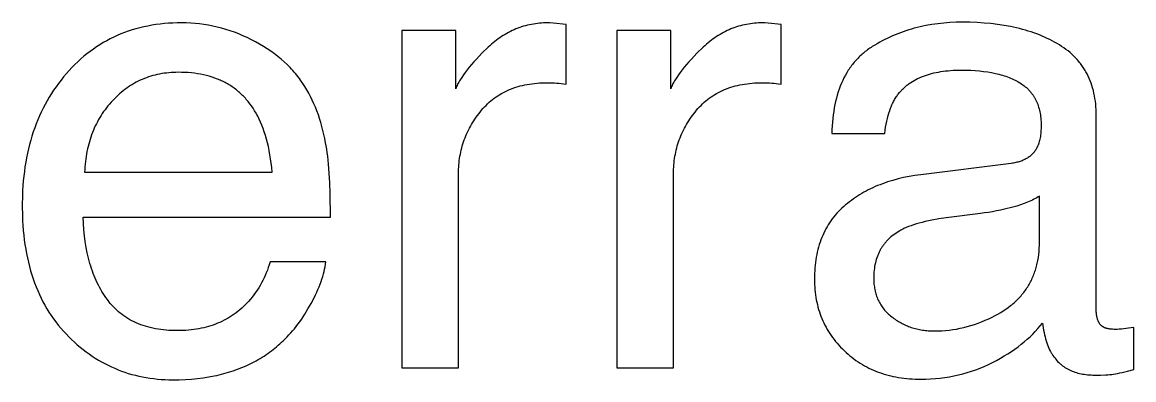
# Model space of a CAD drawing. Header units: metres. Extents: x 0 to 2861, y -1 to 1496.
# Drawn here: x 9.688 to 10.408, y 32.088 to 32.32 of the extents above; entities that cross this region are included whole.
import ezdxf

# ---------------------------------------------------------------- set-up
doc = ezdxf.new("R2010")
doc.units = ezdxf.units.M
doc.layers.add('Default', color=18, linetype='Continuous')

msp = doc.modelspace()

# ---------------------------------------------------------------- linework, layer by layer
at = {"layer": 'Default'}
for points in [[(9.79164, 32.3198), (9.78877, 32.31977), (9.78594, 32.31968), (9.78314, 32.31951), (9.78038, 32.31929), (9.77765, 32.319), (9.77495, 32.31865), (9.77229, 32.31823), (9.76966, 32.31775), (9.76707, 32.3172), (9.76451, 32.31659), (9.76199, 32.31592), (9.7595, 32.31518), (9.75704, 32.31438), (9.75462, 32.31351), (9.75223, 32.31258), (9.74988, 32.31158), (9.74756, 32.31052), (9.74528, 32.3094), (9.74303, 32.30821), (9.74081, 32.30696), (9.73863, 32.30564), (9.73648, 32.30426), (9.73437, 32.30282), (9.73229, 32.30131), (9.73025, 32.29974), (9.72824, 32.2981), (9.72626, 32.2964), (9.72432, 32.29463), (9.72241, 32.2928), (9.72054, 32.29091), (9.7187, 32.28895), (9.7169, 32.28692), (9.71514, 32.28485), (9.71344, 32.28274), (9.71179, 32.28059), (9.7102, 32.27839), (9.70866, 32.27617), (9.70718, 32.2739), (9.70576, 32.27159), (9.70439, 32.26925), (9.70308, 32.26686), (9.70182, 32.26444), (9.70062, 32.26198), (9.69947, 32.25948), (9.69839, 32.25694), (9.69735, 32.25436), (9.69638, 32.25175), (9.69545, 32.24909), (9.69459, 32.2464), (9.69378, 32.24367), (9.69303, 32.2409), (9.69233, 32.23809), (9.69168, 32.23524), (9.6911, 32.23235), (9.69057, 32.22943), (9.69009, 32.22646), (9.68967, 32.22346), (9.68931, 32.22042), (9.689, 32.21734), (9.68875, 32.21422), (9.68856, 32.21106), (9.68842, 32.20786), (9.68831, 32.20136), (9.68842, 32.19476), (9.68856, 32.19153), (9.68875, 32.18835), (9.689, 32.18522), (9.6893, 32.18213), (9.68966, 32.17909), (9.69008, 32.17609), (9.69055, 32.17314), (9.69108, 32.17024), (9.69166, 32.16738), (9.6923, 32.16457), (9.69299, 32.16181), (9.69374, 32.15909), (9.69454, 32.15642), (9.6954, 32.1538), (9.69632, 32.15122), (9.69729, 32.14869), (9.69831, 32.14621), (9.6994, 32.14377), (9.70053, 32.14138), (9.70172, 32.13903), (9.70297, 32.13673), (9.70427, 32.13448), (9.70563, 32.13227), (9.70705, 32.13012), (9.70852, 32.128), (9.71004, 32.12594), (9.71162, 32.12392), (9.71326, 32.12194), (9.71495, 32.12002), (9.71669, 32.11814), (9.71848, 32.11631), (9.72029, 32.11454), (9.72213, 32.11283), (9.72398, 32.11117), (9.72587, 32.10958), (9.72778, 32.10804), (9.72971, 32.10656), (9.73167, 32.10514), (9.73365, 32.10377), (9.73565, 32.10247), (9.73768, 32.10122), (9.73974, 32.10003), (9.74181, 32.0989), (9.74392, 32.09782), (9.74604, 32.09681), (9.74819, 32.09585), (9.75037, 32.09495), (9.75257, 32.09411), (9.75479, 32.09333), (9.75704, 32.0926), (9.75932, 32.09193), (9.76161, 32.09132), (9.76393, 32.09077), (9.76628, 32.09028), (9.76865, 32.08984), (9.77105, 32.08947), (9.77346, 32.08915), (9.77591, 32.08889), (9.77838, 32.08868), (9.78087, 32.08854), (9.78338, 32.08845), (9.78592, 32.08842), (9.79006, 32.08847), (9.79408, 32.08863), (9.798, 32.08888), (9.8018, 32.08924), (9.8055, 32.0897), (9.80909, 32.09026), (9.81257, 32.09092), (9.81427, 32.09129), (9.819, 32.09245), (9.822, 32.09328), (9.82493, 32.09421), (9.8278, 32.09521), (9.83061, 32.0963), (9.83336, 32.09747), (9.83604, 32.09873), (9.83866, 32.10006), (9.83995, 32.10076), (9.84122, 32.10148), (9.84248, 32.10222), (9.84372, 32.10299), (9.84495, 32.10377), (9.84616, 32.10457), (9.84735, 32.1054), (9.84853, 32.10624), (9.84969, 32.10711), (9.85084, 32.10799), (9.85197, 32.1089), (9.85309, 32.10983), (9.85419, 32.11078), (9.85528, 32.11174), (9.85635, 32.11273), (9.8574, 32.11375)], [(9.88477, 32.242), (9.88428, 32.24473), (9.88373, 32.24742), (9.88313, 32.25007), (9.88247, 32.25268), (9.88175, 32.25524), (9.88098, 32.25776), (9.88014, 32.26024), (9.87925, 32.26267), (9.87831, 32.26506), (9.8773, 32.26741), (9.87624, 32.26972), (9.87512, 32.27198), (9.87394, 32.2742), (9.8727, 32.27637), (9.87141, 32.2785), (9.87006, 32.28059), (9.86859, 32.28274), (9.86783, 32.28379), (9.86704, 32.28483), (9.86623, 32.28586), (9.86541, 32.28688), (9.86456, 32.28788), (9.86369, 32.28887), (9.86281, 32.28985), (9.8619, 32.29081), (9.86097, 32.29177), (9.86002, 32.29271), (9.85806, 32.29455), (9.85602, 32.29634), (9.8539, 32.29809), (9.8517, 32.29978), (9.84942, 32.30142), (9.84705, 32.30301), (9.8446, 32.30455), (9.84208, 32.30605), (9.83947, 32.30749), (9.83677, 32.30888), (9.83404, 32.3102), (9.83129, 32.31144), (9.82853, 32.31259), (9.82576, 32.31366), (9.82298, 32.31464), (9.82019, 32.31554), (9.81738, 32.31635), (9.81457, 32.31707), (9.81174, 32.31771), (9.8089, 32.31827), (9.80605, 32.31874), (9.80319, 32.31912), (9.80032, 32.31942), (9.79744, 32.31963), (9.79455, 32.31976), (9.79164, 32.3198)], [(10.04059, 32.31878), (10.03221, 32.3196), (10.03012, 32.31975), (10.02934, 32.31979), (10.02902, 32.3198), (10.02874, 32.3198), (10.02738, 32.31979), (10.02603, 32.31974), (10.02469, 32.31966), (10.02336, 32.31956), (10.02204, 32.31942), (10.02073, 32.31925), (10.01943, 32.31905), (10.01814, 32.31881), (10.01685, 32.31855), (10.01558, 32.31826), (10.01432, 32.31793), (10.01307, 32.31758), (10.01183, 32.31719), (10.0106, 32.31677), (10.00938, 32.31633), (10.00817, 32.31585), (10.00697, 32.31534), (10.00577, 32.3148), (10.00459, 32.31422), (10.00342, 32.31362), (10.00226, 32.31299), (10.00111, 32.31232), (9.99997, 32.31163), (9.99884, 32.3109), (9.99772, 32.31014), (9.9966, 32.30936), (9.9955, 32.30854), (9.99441, 32.30769), (9.99333, 32.30681), (9.99226, 32.30589), (9.9912, 32.30495), (9.99014, 32.30398), (9.98615, 32.30009), (9.98255, 32.29636), (9.98089, 32.29455), (9.97934, 32.29278), (9.97788, 32.29105), (9.97651, 32.28935), (9.97525, 32.28769), (9.97408, 32.28607), (9.97301, 32.28448), (9.97203, 32.28294), (9.97158, 32.28218), (9.97116, 32.28143), (9.97075, 32.28068), (9.97038, 32.27995), (9.97002, 32.27923), (9.96969, 32.27852), (9.96939, 32.27782), (9.96911, 32.27712)], [(10.04059, 32.27998), (10.04059, 32.31878)], [(10.17987, 32.31878), (10.17149, 32.3196), (10.1694, 32.31975), (10.16862, 32.31979), (10.1683, 32.3198), (10.16802, 32.3198), (10.16666, 32.31979), (10.16531, 32.31974), (10.16397, 32.31966), (10.16264, 32.31956), (10.16132, 32.31942), (10.16001, 32.31925), (10.1587, 32.31905), (10.15741, 32.31881), (10.15613, 32.31855), (10.15486, 32.31826), (10.1536, 32.31793), (10.15235, 32.31758), (10.15111, 32.31719), (10.14988, 32.31677), (10.14866, 32.31633), (10.14745, 32.31585), (10.14624, 32.31534), (10.14505, 32.3148), (10.14387, 32.31422), (10.1427, 32.31362), (10.14154, 32.31299), (10.14039, 32.31232), (10.13925, 32.31163), (10.13812, 32.3109), (10.13699, 32.31014), (10.13588, 32.30936), (10.13478, 32.30854), (10.13369, 32.30769), (10.13261, 32.30681), (10.13154, 32.30589), (10.13047, 32.30495), (10.12942, 32.30398), (10.12543, 32.30009), (10.12183, 32.29636), (10.12017, 32.29455), (10.11862, 32.29278), (10.11715, 32.29105), (10.11579, 32.28935), (10.11453, 32.28769), (10.11336, 32.28607), (10.11229, 32.28448), (10.11131, 32.28294), (10.11086, 32.28218), (10.11043, 32.28143), (10.11003, 32.28068), (10.10966, 32.27995), (10.1093, 32.27923), (10.10897, 32.27852), (10.10867, 32.27782), (10.10839, 32.27712)], [(10.17987, 32.27998), (10.17987, 32.31878)], [(10.38409, 32.25976), (10.38406, 32.26169), (10.38399, 32.26358), (10.38388, 32.26544), (10.38371, 32.26727), (10.3835, 32.26906), (10.38325, 32.27083), (10.38294, 32.27256), (10.38259, 32.27426), (10.3822, 32.27593), (10.38175, 32.27757), (10.38126, 32.27917), (10.38073, 32.28075), (10.38014, 32.28229), (10.37951, 32.2838), (10.37884, 32.28527), (10.37811, 32.28672), (10.37773, 32.28743), (10.37734, 32.28813), (10.37694, 32.28883), (10.37653, 32.28952), (10.3761, 32.29019), (10.37566, 32.29086), (10.37521, 32.29153), (10.37475, 32.29218), (10.37428, 32.29283), (10.3738, 32.29347), (10.3733, 32.2941), (10.37279, 32.29472), (10.37174, 32.29594), (10.37065, 32.29714), (10.3695, 32.29829), (10.36831, 32.29942), (10.36708, 32.30051), (10.36579, 32.30158), (10.36446, 32.30261), (10.36309, 32.30361), (10.36166, 32.30457), (10.36019, 32.30551), (10.35867, 32.30641), (10.35712, 32.30729), (10.35555, 32.30814), (10.35394, 32.30895), (10.35231, 32.30974), (10.35065, 32.31051), (10.34896, 32.31124), (10.34724, 32.31194), (10.34549, 32.31262), (10.34371, 32.31326), (10.34191, 32.31388), (10.34008, 32.31447), (10.33822, 32.31503), (10.33633, 32.31556), (10.33441, 32.31606), (10.33247, 32.31654), (10.32849, 32.3174), (10.32441, 32.31814), (10.3202, 32.31878), (10.31589, 32.31929), (10.31146, 32.3197), (10.30692, 32.31998), (10.30226, 32.32015), (10.2975, 32.32021), (10.29337, 32.32015), (10.2893, 32.31996), (10.2853, 32.31966), (10.28136, 32.31922), (10.27748, 32.31867), (10.27366, 32.31799), (10.27178, 32.3176), (10.26991, 32.31718), (10.26806, 32.31673), (10.26623, 32.31626), (10.2644, 32.31575), (10.2626, 32.3152), (10.26081, 32.31463), (10.25904, 32.31403), (10.25728, 32.3134), (10.25554, 32.31273), (10.25381, 32.31204), (10.2521, 32.31131), (10.25041, 32.31055), (10.24873, 32.30976), (10.24707, 32.30894), (10.24542, 32.30809), (10.24379, 32.30721), (10.24217, 32.3063), (10.24057, 32.30536), (10.23899, 32.30438), (10.23821, 32.30388), (10.23743, 32.30337), (10.23668, 32.30285), (10.23593, 32.30231), (10.23519, 32.30176), (10.23447, 32.3012), (10.23376, 32.30063), (10.23306, 32.30004), (10.23237, 32.29945), (10.2317, 32.29884), (10.23103, 32.29822), (10.23038, 32.29758), (10.22974, 32.29694), (10.22911, 32.29628), (10.22849, 32.29561), (10.22789, 32.29493), (10.2273, 32.29424), (10.22671, 32.29354), (10.22615, 32.29282), (10.22559, 32.29209), (10.22504, 32.29135), (10.22451, 32.2906), (10.22398, 32.28983), (10.22347, 32.28905), (10.22298, 32.28827), (10.22249, 32.28746), (10.22155, 32.28583), (10.22066, 32.28414), (10.21982, 32.28241), (10.21902, 32.28062), (10.21827, 32.27879), (10.21757, 32.27691), (10.21691, 32.27499), (10.21631, 32.27301), (10.21575, 32.27099), (10.21523, 32.26892), (10.21477, 32.2668), (10.21435, 32.26464), (10.21398, 32.26242), (10.21365, 32.26016), (10.21338, 32.25785), (10.21315, 32.25549), (10.21297, 32.25308), (10.21283, 32.25063), (10.21274, 32.24812)], [(9.96911, 32.3149), (9.93419, 32.3149)], [(9.93419, 32.3149), (9.93419, 32.09618)], [(9.96911, 32.27712), (9.96911, 32.3149)], [(10.10839, 32.3149), (10.07347, 32.3149)], [(10.07347, 32.3149), (10.07347, 32.09618)], [(10.10839, 32.27712), (10.10839, 32.3149)], [(10.24705, 32.24812), (10.24733, 32.25021), (10.24764, 32.25223), (10.24798, 32.25418), (10.24837, 32.25607), (10.24879, 32.2579), (10.24925, 32.25966), (10.24974, 32.26135), (10.25027, 32.26298), (10.25084, 32.26454), (10.25114, 32.2653), (10.25144, 32.26604), (10.25176, 32.26676), (10.25208, 32.26747), (10.25242, 32.26816), (10.25276, 32.26884), (10.25311, 32.2695), (10.25347, 32.27014), (10.25384, 32.27076), (10.25422, 32.27137), (10.25461, 32.27197), (10.25501, 32.27254), (10.25542, 32.27311), (10.25584, 32.27365), (10.2566, 32.2746), (10.257, 32.27507), (10.25741, 32.27553), (10.25782, 32.27598), (10.25824, 32.27642), (10.25867, 32.27686), (10.25911, 32.27729), (10.25956, 32.27771), (10.26001, 32.27812), (10.26047, 32.27853), (10.26094, 32.27892), (10.26142, 32.27931), (10.26191, 32.2797), (10.2624, 32.28007), (10.26291, 32.28044), (10.26394, 32.28115), (10.265, 32.28183), (10.2661, 32.28249), (10.26723, 32.28311), (10.26839, 32.2837), (10.26958, 32.28426), (10.27081, 32.28479), (10.27207, 32.28529), (10.27336, 32.28576), (10.27469, 32.2862), (10.27605, 32.28661), (10.27744, 32.28699), (10.27886, 32.28734), (10.28032, 32.28765), (10.28181, 32.28794), (10.28333, 32.2882), (10.28488, 32.28843), (10.28647, 32.28862), (10.28809, 32.28879), (10.28974, 32.28893), (10.29143, 32.28903), (10.29315, 32.28911), (10.2949, 32.28916), (10.29668, 32.28917), (10.29975, 32.28914), (10.30273, 32.28904), (10.30562, 32.28887), (10.30842, 32.28864), (10.31112, 32.28834), (10.31374, 32.28798), (10.31627, 32.28755), (10.31871, 32.28705), (10.3199, 32.28678), (10.32106, 32.28649), (10.3222, 32.28618), (10.32332, 32.28586), (10.32441, 32.28552), (10.32548, 32.28516), (10.32653, 32.28479), (10.32756, 32.2844), (10.32857, 32.284), (10.32955, 32.28358), (10.33051, 32.28314), (10.33145, 32.28268), (10.33236, 32.28221), (10.33325, 32.28172), (10.33412, 32.28122), (10.33497, 32.2807), (10.33579, 32.28016), (10.33659, 32.2796), (10.33736, 32.27902), (10.33811, 32.27842), (10.33882, 32.2778), (10.33952, 32.27715), (10.34018, 32.27649), (10.34051, 32.27616), (10.34082, 32.27581), (10.34113, 32.27547), (10.34144, 32.27511), (10.34173, 32.27475), (10.34202, 32.27439), (10.34231, 32.27402), (10.34259, 32.27365), (10.34286, 32.27327), (10.34312, 32.27289), (10.34338, 32.2725), (10.34363, 32.27211), (10.34388, 32.27171), (10.34412, 32.27131), (10.34457, 32.27048), (10.345, 32.26964), (10.34541, 32.26878), (10.34579, 32.2679), (10.34614, 32.267), (10.34647, 32.26607), (10.34677, 32.26513), (10.34704, 32.26417), (10.34729, 32.26318), (10.34751, 32.26218), (10.34771, 32.26116), (10.34788, 32.26011), (10.34802, 32.25905), (10.34814, 32.25797), (10.34823, 32.25686), (10.3483, 32.25574), (10.34833, 32.2546), (10.34835, 32.25343), (10.34834, 32.2523), (10.34831, 32.2512), (10.34826, 32.25014), (10.34819, 32.24911), (10.34811, 32.24811), (10.348, 32.24714), (10.34788, 32.24621), (10.34773, 32.24531), (10.34757, 32.24445), (10.34739, 32.24362), (10.34719, 32.24282), (10.34697, 32.24206), (10.34685, 32.24169), (10.34673, 32.24133), (10.3466, 32.24098), (10.34647, 32.24063), (10.34633, 32.2403), (10.34619, 32.23997), (10.34605, 32.23965), (10.3459, 32.23934)], [(9.85025, 32.223), (9.84995, 32.22595), (9.8496, 32.22883), (9.8492, 32.23163), (9.84876, 32.23435), (9.84827, 32.237), (9.84774, 32.23957), (9.84715, 32.24207), (9.84653, 32.2445), (9.84585, 32.24685), (9.84513, 32.24912), (9.84437, 32.25132), (9.84355, 32.25344), (9.84269, 32.25549), (9.84179, 32.25747), (9.84132, 32.25843), (9.84084, 32.25937), (9.84034, 32.26029), (9.83984, 32.26119), (9.83887, 32.26283), (9.83787, 32.26441), (9.83683, 32.26594), (9.83574, 32.26741), (9.83462, 32.26884), (9.83405, 32.26953), (9.83346, 32.27021), (9.83286, 32.27088), (9.83226, 32.27154), (9.83164, 32.27218), (9.83102, 32.27281), (9.83038, 32.27342), (9.82974, 32.27403), (9.82908, 32.27462), (9.82842, 32.27519), (9.82774, 32.27576), (9.82706, 32.27631), (9.82637, 32.27685), (9.82566, 32.27737), (9.82495, 32.27788), (9.82422, 32.27838), (9.82349, 32.27887), (9.82275, 32.27934), (9.82199, 32.2798), (9.82123, 32.28025), (9.82045, 32.28068), (9.81967, 32.2811), (9.81888, 32.28151), (9.81808, 32.28191), (9.81726, 32.28229), (9.81644, 32.28266), (9.81476, 32.28336), (9.81305, 32.28401), (9.8113, 32.2846), (9.8095, 32.28515), (9.80767, 32.28564), (9.8058, 32.28608), (9.80389, 32.28647), (9.80193, 32.28681), (9.79994, 32.28709), (9.79791, 32.28733), (9.79584, 32.28751), (9.79373, 32.28764), (9.79158, 32.28772), (9.7894, 32.28774), (9.78782, 32.28772), (9.78626, 32.28767), (9.78472, 32.28758), (9.78319, 32.28746), (9.78168, 32.28729), (9.78019, 32.2871), (9.77871, 32.28687), (9.77724, 32.2866), (9.7758, 32.2863), (9.77437, 32.28596), (9.77295, 32.28558), (9.77155, 32.28517), (9.77017, 32.28472), (9.7688, 32.28424), (9.76745, 32.28372), (9.76611, 32.28317), (9.7648, 32.28258), (9.76349, 32.28196), (9.7622, 32.2813), (9.76093, 32.2806), (9.75968, 32.27987), (9.75844, 32.2791), (9.75721, 32.2783), (9.75601, 32.27746), (9.75481, 32.27659), (9.75364, 32.27567), (9.75248, 32.27473), (9.75133, 32.27375), (9.75021, 32.27273), (9.74909, 32.27168), (9.748, 32.27059), (9.74692, 32.26946), (9.74586, 32.26831), (9.74484, 32.26714), (9.74384, 32.26595), (9.74288, 32.26474), (9.74195, 32.26351), (9.74105, 32.26226), (9.74018, 32.26099), (9.73935, 32.25971), (9.73854, 32.2584), (9.73777, 32.25707), (9.73703, 32.25573), (9.73632, 32.25436), (9.73564, 32.25298), (9.735, 32.25157), (9.73438, 32.25015), (9.7338, 32.24871), (9.73324, 32.24725), (9.73272, 32.24577), (9.73223, 32.24427), (9.73178, 32.24275), (9.73135, 32.24121), (9.73096, 32.23965), (9.73059, 32.23807), (9.73026, 32.23648), (9.72996, 32.23486), (9.72969, 32.23322), (9.72946, 32.23157), (9.72925, 32.22989), (9.72908, 32.2282), (9.72893, 32.22649), (9.72882, 32.22475), (9.72874, 32.223)], [(9.97095, 32.22198), (9.97096, 32.22343), (9.97101, 32.22487), (9.97108, 32.2263), (9.97118, 32.22772), (9.97131, 32.22913), (9.97147, 32.23052), (9.97166, 32.23191), (9.97188, 32.23328), (9.97213, 32.23465), (9.9724, 32.236), (9.97271, 32.23735), (9.97304, 32.23868), (9.97341, 32.24), (9.9738, 32.24132), (9.97422, 32.24262), (9.97467, 32.24391), (9.97516, 32.24519), (9.97566, 32.24646), (9.9762, 32.24772), (9.97677, 32.24897), (9.97737, 32.25021), (9.97799, 32.25144), (9.97865, 32.25265), (9.97933, 32.25386), (9.98005, 32.25506), (9.98079, 32.25624), (9.98156, 32.25742), (9.98236, 32.25858), (9.98319, 32.25973), (9.98405, 32.26088), (9.98494, 32.26201), (9.98586, 32.26313), (9.9868, 32.26423), (9.98777, 32.2653), (9.98876, 32.26633), (9.98978, 32.26732), (9.99083, 32.26828), (9.9919, 32.26921), (9.99299, 32.2701), (9.99411, 32.27095), (9.99526, 32.27177), (9.99643, 32.27256), (9.99763, 32.27331), (9.99885, 32.27402), (10.00009, 32.2747), (10.00136, 32.27535), (10.00266, 32.27596), (10.00398, 32.27653), (10.00533, 32.27708), (10.0067, 32.27758), (10.0081, 32.27805), (10.00952, 32.27849), (10.01096, 32.27889), (10.01244, 32.27926), (10.01393, 32.27959), (10.01546, 32.27988), (10.017, 32.28015), (10.01858, 32.28037), (10.02017, 32.28057), (10.0218, 32.28072), (10.02344, 32.28084), (10.02512, 32.28093), (10.02681, 32.28098), (10.02854, 32.281), (10.03168, 32.28095), (10.03315, 32.28089), (10.03456, 32.2808), (10.03597, 32.28067), (10.03745, 32.28049), (10.03899, 32.28026), (10.04059, 32.27998)], [(10.11023, 32.22198), (10.11024, 32.22343), (10.11028, 32.22487), (10.11036, 32.2263), (10.11046, 32.22772), (10.11059, 32.22913), (10.11075, 32.23052), (10.11094, 32.23191), (10.11116, 32.23328), (10.11141, 32.23465), (10.11168, 32.236), (10.11199, 32.23735), (10.11232, 32.23868), (10.11269, 32.24), (10.11308, 32.24132), (10.1135, 32.24262), (10.11395, 32.24391), (10.11443, 32.24519), (10.11494, 32.24646), (10.11548, 32.24772), (10.11605, 32.24897), (10.11665, 32.25021), (10.11727, 32.25144), (10.11793, 32.25265), (10.11861, 32.25386), (10.11933, 32.25506), (10.12007, 32.25624), (10.12084, 32.25742), (10.12164, 32.25858), (10.12247, 32.25973), (10.12333, 32.26088), (10.12422, 32.26201), (10.12513, 32.26313), (10.12608, 32.26423), (10.12705, 32.2653), (10.12804, 32.26633), (10.12906, 32.26732), (10.13011, 32.26828), (10.13118, 32.26921), (10.13227, 32.2701), (10.13339, 32.27095), (10.13454, 32.27177), (10.13571, 32.27256), (10.1369, 32.27331), (10.13812, 32.27402), (10.13937, 32.2747), (10.14064, 32.27535), (10.14194, 32.27596), (10.14326, 32.27653), (10.14461, 32.27708), (10.14598, 32.27758), (10.14737, 32.27805), (10.1488, 32.27849), (10.15024, 32.27889), (10.15171, 32.27926), (10.15321, 32.27959), (10.15473, 32.27988), (10.15628, 32.28015), (10.15785, 32.28037), (10.15945, 32.28057), (10.16107, 32.28072), (10.16272, 32.28084), (10.16439, 32.28093), (10.16609, 32.28098), (10.16782, 32.281), (10.17096, 32.28095), (10.17243, 32.28089), (10.17384, 32.2808), (10.17525, 32.28067), (10.17673, 32.28049), (10.17826, 32.28026), (10.17987, 32.27998)], [(10.38409, 32.13376), (10.38409, 32.25976)], [(10.21274, 32.24812), (10.24705, 32.24812)], [(9.88803, 32.1938), (9.88783, 32.20922), (9.88757, 32.21609), (9.88722, 32.22239), (9.88676, 32.22813), (9.8862, 32.23332), (9.88588, 32.2357), (9.88553, 32.23794), (9.88516, 32.24004), (9.88477, 32.242)], [(10.3459, 32.23934), (10.34562, 32.23879), (10.34533, 32.23825), (10.34518, 32.23798), (10.34502, 32.23772), (10.34486, 32.23746), (10.34469, 32.23721), (10.34453, 32.23696), (10.34435, 32.23671), (10.34418, 32.23647), (10.34399, 32.23623), (10.34381, 32.23599), (10.34362, 32.23576), (10.34343, 32.23553), (10.34323, 32.23531), (10.34303, 32.23509), (10.34282, 32.23487), (10.34261, 32.23465), (10.3424, 32.23444), (10.34218, 32.23424), (10.34196, 32.23403), (10.34173, 32.23383), (10.3415, 32.23364), (10.34127, 32.23344), (10.34103, 32.23325), (10.34054, 32.23289), (10.34004, 32.23253), (10.33951, 32.23219), (10.33898, 32.23187), (10.33842, 32.23156), (10.33785, 32.23126), (10.33727, 32.23098), (10.33666, 32.23071), (10.33604, 32.23046), (10.33541, 32.23022), (10.33475, 32.23), (10.33409, 32.22979), (10.3334, 32.22959), (10.3327, 32.22941), (10.33198, 32.22924), (10.33125, 32.22909), (10.3305, 32.22895), (10.32973, 32.22883), (10.32895, 32.22872)], [(10.32895, 32.22872), (10.27034, 32.22137)], [(9.72874, 32.223), (9.85025, 32.223)], [(9.97095, 32.09618), (9.97095, 32.22198)], [(10.11023, 32.09618), (10.11023, 32.22198)], [(10.27034, 32.22137), (10.26653, 32.22083), (10.26281, 32.2202), (10.25919, 32.21946), (10.25566, 32.21863), (10.25222, 32.21769), (10.25053, 32.21718), (10.24887, 32.21665), (10.24723, 32.21609), (10.24562, 32.21551), (10.24403, 32.2149), (10.24246, 32.21427), (10.24091, 32.21362), (10.23939, 32.21293), (10.23789, 32.21223), (10.23642, 32.21149), (10.23496, 32.21074), (10.23353, 32.20995), (10.23213, 32.20915), (10.23074, 32.20831), (10.22938, 32.20745), (10.22804, 32.20657), (10.22673, 32.20566), (10.22544, 32.20473), (10.22417, 32.20377), (10.22293, 32.20279), (10.2217, 32.20178), (10.22051, 32.20074), (10.21934, 32.19968), (10.21821, 32.1986), (10.21711, 32.19748), (10.21605, 32.19634), (10.21503, 32.19518), (10.21405, 32.19398), (10.2131, 32.19276), (10.2122, 32.19151), (10.21132, 32.19024), (10.21049, 32.18894), (10.20969, 32.18761), (10.20893, 32.18626), (10.20821, 32.18488), (10.20752, 32.18347), (10.20687, 32.18204), (10.20626, 32.18058), (10.20569, 32.17909), (10.20515, 32.17757), (10.20465, 32.17603), (10.20418, 32.17447), (10.20376, 32.17287), (10.20337, 32.17125), (10.20302, 32.1696), (10.2027, 32.16793), (10.20242, 32.16623), (10.20218, 32.1645), (10.20198, 32.16274), (10.20181, 32.16096), (10.20168, 32.15915), (10.20159, 32.15732), (10.20153, 32.15546), (10.20151, 32.15357), (10.20153, 32.15184), (10.20159, 32.15013), (10.20168, 32.14844), (10.20181, 32.14677), (10.20198, 32.14512), (10.20219, 32.14348), (10.20244, 32.14186), (10.20272, 32.14026), (10.20304, 32.13868), (10.2034, 32.13712), (10.20379, 32.13557), (10.20423, 32.13404), (10.2047, 32.13254), (10.20521, 32.13104), (10.20575, 32.12957), (10.20634, 32.12812), (10.20696, 32.12668), (10.20762, 32.12526), (10.20832, 32.12386), (10.20905, 32.12248), (10.20982, 32.12112), (10.21063, 32.11977), (10.21148, 32.11844), (10.21237, 32.11713), (10.21329, 32.11584), (10.21425, 32.11457), (10.21525, 32.11331), (10.21629, 32.11208), (10.21736, 32.11086), (10.21847, 32.10966), (10.21962, 32.10848), (10.22081, 32.10731), (10.22203, 32.10618), (10.22327, 32.10507), (10.22453, 32.10401), (10.22581, 32.10298), (10.22711, 32.10199), (10.22844, 32.10103), (10.22979, 32.10011), (10.23116, 32.09923), (10.23255, 32.09838), (10.23396, 32.09757), (10.23539, 32.09679), (10.23685, 32.09605), (10.23833, 32.09535), (10.23983, 32.09468), (10.24135, 32.09405), (10.24289, 32.09345), (10.24446, 32.09289), (10.24604, 32.09237), (10.24765, 32.09188), (10.24928, 32.09143), (10.25093, 32.09101), (10.25261, 32.09064), (10.2543, 32.09029), (10.25602, 32.08999), (10.25776, 32.08971), (10.25952, 32.08948), (10.2613, 32.08928), (10.26311, 32.08912), (10.26493, 32.08899), (10.26678, 32.0889), (10.26865, 32.08885), (10.27054, 32.08883), (10.27369, 32.08887), (10.2768, 32.089), (10.27988, 32.08921), (10.28293, 32.08951), (10.28595, 32.08989), (10.28893, 32.09035), (10.29188, 32.0909), (10.29479, 32.09154), (10.29767, 32.09225), (10.30052, 32.09306), (10.30333, 32.09395), (10.30611, 32.09492), (10.30886, 32.09598), (10.31157, 32.09712), (10.31425, 32.09834), (10.3169, 32.09965), (10.31949, 32.10102), (10.322, 32.10242), (10.32444, 32.10385), (10.3268, 32.10531), (10.32909, 32.1068), (10.33129, 32.10832), (10.33343, 32.10987), (10.33548, 32.11145), (10.33746, 32.11306), (10.33936, 32.1147), (10.34119, 32.11637), (10.34294, 32.11807), (10.34461, 32.1198), (10.3462, 32.12157), (10.34772, 32.12336), (10.34916, 32.12518)], [(10.34733, 32.20748), (10.34647, 32.20695), (10.34558, 32.20643), (10.34466, 32.20592), (10.34371, 32.20543), (10.34274, 32.20494), (10.34173, 32.20447), (10.34069, 32.204), (10.33962, 32.20355), (10.33852, 32.20311), (10.33739, 32.20268), (10.33503, 32.20185), (10.33256, 32.20107), (10.32997, 32.20033), (10.32468, 32.19901), (10.32206, 32.19842), (10.31945, 32.19788), (10.31685, 32.1974), (10.31427, 32.19696), (10.3117, 32.19658), (10.30914, 32.19625)], [(10.34733, 32.17787), (10.34733, 32.20748)], [(10.30914, 32.19625), (10.28688, 32.19339)], [(9.84882, 32.1648), (9.84829, 32.163), (9.84771, 32.16123), (9.84709, 32.15948), (9.84642, 32.15777), (9.84571, 32.15608), (9.84496, 32.15441), (9.84416, 32.15278), (9.84331, 32.15117), (9.84242, 32.14959), (9.84148, 32.14803), (9.84051, 32.1465), (9.83948, 32.145), (9.83841, 32.14353), (9.8373, 32.14208), (9.83614, 32.14066), (9.83494, 32.13927), (9.83385, 32.1381), (9.83275, 32.13697), (9.83162, 32.13588), (9.83047, 32.13482), (9.82929, 32.1338), (9.82809, 32.13282), (9.82687, 32.13187), (9.82563, 32.13096), (9.82437, 32.13009), (9.82308, 32.12926), (9.82177, 32.12846), (9.82043, 32.1277), (9.81908, 32.12698), (9.8177, 32.12629), (9.8163, 32.12564), (9.81487, 32.12503), (9.81342, 32.12445), (9.81195, 32.12392), (9.81046, 32.12341), (9.80895, 32.12295), (9.80741, 32.12252), (9.80585, 32.12213), (9.80426, 32.12178), (9.80266, 32.12147), (9.80103, 32.12119), (9.79938, 32.12095), (9.7977, 32.12074), (9.796, 32.12058), (9.79428, 32.12045), (9.79254, 32.12035), (9.79078, 32.1203), (9.78899, 32.12028), (9.78708, 32.1203), (9.7852, 32.12036), (9.78335, 32.12046), (9.78153, 32.12059), (9.77974, 32.12077), (9.77799, 32.12099), (9.77627, 32.12124), (9.77458, 32.12154), (9.77292, 32.12187), (9.77129, 32.12224), (9.76969, 32.12266), (9.76813, 32.12311), (9.76659, 32.1236), (9.76509, 32.12413), (9.76362, 32.1247), (9.76218, 32.12531), (9.76078, 32.12596), (9.7594, 32.12664), (9.75806, 32.12737), (9.75674, 32.12814), (9.75546, 32.12894), (9.75421, 32.12979), (9.75299, 32.13067), (9.75181, 32.1316), (9.75065, 32.13256), (9.74953, 32.13356), (9.74843, 32.1346), (9.74737, 32.13568), (9.74634, 32.1368), (9.74535, 32.13796), (9.74438, 32.13916), (9.74345, 32.1404), (9.74254, 32.14167), (9.74166, 32.14296), (9.74081, 32.14428), (9.73998, 32.14563), (9.73919, 32.147), (9.73841, 32.1484), (9.73767, 32.14983), (9.73695, 32.15128), (9.73626, 32.15275), (9.73559, 32.15425), (9.73495, 32.15578), (9.73434, 32.15734), (9.73376, 32.15891), (9.7332, 32.16052), (9.73267, 32.16215), (9.73216, 32.1638), (9.73168, 32.16549), (9.73123, 32.16719), (9.73081, 32.16893), (9.73041, 32.17069), (9.7297, 32.17428), (9.72909, 32.17798), (9.72859, 32.18178), (9.72819, 32.18568), (9.7279, 32.18969), (9.72772, 32.1938)], [(9.72772, 32.1938), (9.88803, 32.1938)], [(10.28688, 32.19339), (10.28203, 32.19268), (10.2775, 32.19187), (10.27535, 32.19143), (10.27327, 32.19097), (10.27128, 32.19048), (10.26937, 32.18997), (10.26753, 32.18944), (10.26577, 32.18888), (10.26409, 32.18829), (10.26249, 32.18769), (10.26096, 32.18705), (10.25951, 32.1864), (10.25882, 32.18606), (10.25815, 32.18572), (10.25749, 32.18537), (10.25686, 32.18502), (10.25581, 32.18441), (10.2548, 32.18377), (10.25383, 32.18312), (10.25288, 32.18244), (10.25197, 32.18174), (10.2511, 32.18102), (10.25025, 32.18027), (10.24944, 32.1795), (10.24905, 32.17911), (10.24866, 32.17871), (10.24829, 32.17831), (10.24792, 32.1779), (10.24756, 32.17749), (10.24721, 32.17707), (10.24686, 32.17664), (10.24653, 32.17621), (10.2462, 32.17577), (10.24588, 32.17533), (10.24557, 32.17488), (10.24527, 32.17443), (10.24498, 32.17397), (10.24469, 32.17351), (10.24441, 32.17304), (10.24414, 32.17256), (10.24388, 32.17208), (10.24363, 32.17159), (10.24339, 32.1711), (10.24315, 32.1706), (10.24292, 32.1701), (10.2427, 32.16959), (10.24249, 32.16907), (10.24229, 32.16855), (10.24191, 32.16749), (10.24156, 32.16641), (10.24125, 32.16531), (10.24097, 32.16419), (10.24072, 32.16304), (10.2405, 32.16187), (10.24032, 32.16068), (10.24017, 32.15946), (10.24006, 32.15823), (10.23997, 32.15697), (10.23992, 32.15569), (10.23991, 32.15438)], [(10.23991, 32.15438), (10.23992, 32.1534), (10.23995, 32.15242), (10.24001, 32.15146), (10.24009, 32.15051), (10.24019, 32.14957), (10.24032, 32.14865), (10.24046, 32.14774), (10.24063, 32.14684), (10.24083, 32.14596), (10.24104, 32.14509), (10.24128, 32.14423), (10.24154, 32.14339), (10.24183, 32.14255), (10.24213, 32.14174), (10.24246, 32.14093), (10.24282, 32.14014), (10.24319, 32.13936), (10.24359, 32.1386), (10.24401, 32.13784), (10.24445, 32.13711), (10.24492, 32.13638), (10.24541, 32.13567), (10.24592, 32.13497), (10.24645, 32.13428), (10.24701, 32.13361), (10.24759, 32.13295), (10.24819, 32.1323), (10.24882, 32.13167), (10.24947, 32.13105), (10.25014, 32.13044), (10.25083, 32.12985), (10.25155, 32.12927), (10.25228, 32.1287), (10.25302, 32.12815), (10.25377, 32.12762), (10.25452, 32.12711), (10.25529, 32.12662), (10.25606, 32.12614), (10.25684, 32.12569), (10.25764, 32.12525), (10.25843, 32.12482), (10.25924, 32.12442), (10.26006, 32.12403), (10.26088, 32.12367), (10.26171, 32.12332), (10.26255, 32.12298), (10.2634, 32.12267), (10.26426, 32.12237), (10.26513, 32.1221), (10.266, 32.12183), (10.26688, 32.12159), (10.26777, 32.12137), (10.26867, 32.12116), (10.26958, 32.12097), (10.2705, 32.1208), (10.27142, 32.12065), (10.27235, 32.12052), (10.27329, 32.1204), (10.27424, 32.1203), (10.2752, 32.12022), (10.27617, 32.12016), (10.27714, 32.12011), (10.27813, 32.12008), (10.27912, 32.12008), (10.28154, 32.12011), (10.28395, 32.12022), (10.28635, 32.12039), (10.28874, 32.12064), (10.29112, 32.12095), (10.2935, 32.12134), (10.29586, 32.1218), (10.29821, 32.12232), (10.30056, 32.12292), (10.30289, 32.12359), (10.30521, 32.12432), (10.30753, 32.12513), (10.30983, 32.12601), (10.31213, 32.12696), (10.31442, 32.12797), (10.31669, 32.12906), (10.31858, 32.13001), (10.3204, 32.131), (10.32217, 32.13202), (10.32387, 32.13309), (10.32552, 32.13418), (10.3271, 32.13532), (10.32863, 32.13649), (10.32937, 32.13709), (10.3301, 32.1377), (10.33081, 32.13832), (10.3315, 32.13895), (10.33218, 32.13959), (10.33285, 32.14023), (10.3335, 32.14089), (10.33413, 32.14156), (10.33475, 32.14223), (10.33536, 32.14291), (10.33595, 32.14361), (10.33653, 32.14431), (10.33709, 32.14502), (10.33763, 32.14574), (10.33816, 32.14647), (10.33868, 32.14721), (10.33918, 32.14796), (10.33967, 32.14872), (10.34014, 32.14949), (10.3406, 32.15026), (10.34104, 32.15105), (10.34146, 32.15184), (10.34187, 32.15265), (10.34227, 32.15346), (10.34265, 32.15428), (10.34302, 32.15512), (10.34337, 32.15596), (10.34371, 32.15681), (10.34403, 32.15767), (10.34433, 32.15854), (10.34463, 32.15942), (10.3449, 32.1603), (10.34516, 32.1612), (10.34541, 32.16211), (10.34564, 32.16302), (10.34586, 32.16395), (10.34625, 32.16583), (10.34658, 32.16774), (10.34685, 32.16969), (10.34706, 32.17168), (10.34721, 32.17371), (10.3473, 32.17577), (10.34733, 32.17787)], [(9.88497, 32.1648), (9.84882, 32.1648)], [(9.8574, 32.11375), (9.85864, 32.11494), (9.85987, 32.11618), (9.86109, 32.11746), (9.86228, 32.11878), (9.86347, 32.12014), (9.86463, 32.12155), (9.86579, 32.123), (9.86692, 32.12449), (9.86804, 32.12603), (9.86915, 32.1276), (9.87024, 32.12922), (9.87132, 32.13088), (9.87343, 32.13433), (9.87547, 32.13795), (9.87739, 32.1416), (9.87827, 32.1434), (9.87909, 32.14518), (9.87987, 32.14693), (9.88059, 32.14866), (9.88126, 32.15037), (9.88188, 32.15206), (9.88245, 32.15373), (9.88297, 32.15538), (9.88343, 32.157), (9.88384, 32.1586), (9.8842, 32.16018), (9.88451, 32.16174), (9.88477, 32.16328), (9.88497, 32.1648)], [(10.40839, 32.12232), (10.40668, 32.12204), (10.40502, 32.12179), (10.40341, 32.12158), (10.40185, 32.1214), (10.40036, 32.12127), (10.39894, 32.12117), (10.3976, 32.12112), (10.39634, 32.1211), (10.39542, 32.12111), (10.39453, 32.12115), (10.39411, 32.12118), (10.39369, 32.12122), (10.39328, 32.12126), (10.39289, 32.12131), (10.3925, 32.12137), (10.39213, 32.12144), (10.39176, 32.12151), (10.3914, 32.12159), (10.39106, 32.12167), (10.39072, 32.12176), (10.3904, 32.12186), (10.39008, 32.12196), (10.38978, 32.12208), (10.38949, 32.1222), (10.3892, 32.12232), (10.38893, 32.12245), (10.3888, 32.12252), (10.38866, 32.12259), (10.38854, 32.12266), (10.38841, 32.12274), (10.38829, 32.12281), (10.38817, 32.12289), (10.38805, 32.12297), (10.38793, 32.12305), (10.38782, 32.12313), (10.38771, 32.12322), (10.3876, 32.1233), (10.3875, 32.12339), (10.3874, 32.12348), (10.3873, 32.12357), (10.3872, 32.12366), (10.3871, 32.12376), (10.38701, 32.12385), (10.38692, 32.12395), (10.38683, 32.12405), (10.38675, 32.12415), (10.38667, 32.12425), (10.38659, 32.12436), (10.38651, 32.12446), (10.38643, 32.12457), (10.38629, 32.12479), (10.38615, 32.12501), (10.38601, 32.12524), (10.38588, 32.12547), (10.38576, 32.12571), (10.38564, 32.12595), (10.38552, 32.1262), (10.38541, 32.12645), (10.3853, 32.1267), (10.3852, 32.12696), (10.3851, 32.12722), (10.385, 32.12749), (10.38491, 32.12776), (10.38483, 32.12804), (10.38475, 32.12832), (10.38467, 32.1286), (10.3846, 32.12889), (10.38454, 32.12919), (10.38447, 32.12948), (10.38442, 32.12979), (10.38432, 32.1304), (10.38423, 32.13104), (10.38417, 32.13169), (10.38412, 32.13236), (10.3841, 32.13305), (10.38409, 32.13376)], [(10.34916, 32.12518), (10.34967, 32.12201), (10.34995, 32.12049), (10.35025, 32.11902), (10.35057, 32.11759), (10.35092, 32.11621), (10.35128, 32.11488), (10.35167, 32.11359), (10.35207, 32.11235), (10.3525, 32.11116), (10.35295, 32.11001), (10.35341, 32.10891), (10.3539, 32.10785), (10.35441, 32.10684), (10.35468, 32.10636), (10.35494, 32.10588), (10.35522, 32.10542), (10.3555, 32.10496), (10.35604, 32.10413), (10.35661, 32.10333), (10.35719, 32.10255), (10.3578, 32.1018), (10.35843, 32.10108), (10.35908, 32.10038), (10.35975, 32.09971), (10.36009, 32.09939), (10.36043, 32.09907), (10.36079, 32.09875), (10.36114, 32.09845), (10.36151, 32.09815), (10.36187, 32.09786), (10.36225, 32.09757), (10.36262, 32.09729), (10.36301, 32.09702), (10.36339, 32.09675), (10.36379, 32.09649), (10.36418, 32.09624), (10.36459, 32.09599), (10.36499, 32.09575), (10.36582, 32.09529), (10.36668, 32.09485), (10.36755, 32.09445), (10.36844, 32.09406), (10.36935, 32.09371), (10.37029, 32.09338), (10.37124, 32.09308), (10.37221, 32.0928), (10.37321, 32.09255), (10.37422, 32.09233), (10.37525, 32.09213), (10.37631, 32.09196), (10.37738, 32.09181), (10.37848, 32.0917), (10.3796, 32.0916), (10.38073, 32.09154), (10.38189, 32.0915), (10.38306, 32.09149), (10.38674, 32.09152), (10.39001, 32.09164), (10.39149, 32.09172), (10.39287, 32.09183), (10.39414, 32.09195), (10.39532, 32.0921), (10.39651, 32.09228), (10.39782, 32.09252), (10.39926, 32.09282), (10.40083, 32.09317), (10.40435, 32.09405), (10.40839, 32.09516)], [(10.40839, 32.09516), (10.40839, 32.12232)], [(9.93419, 32.09618), (9.97095, 32.09618)], [(10.07347, 32.09618), (10.11023, 32.09618)]]:
    msp.add_lwpolyline(points, dxfattribs=at)

doc.saveas('drawing.dxf')
